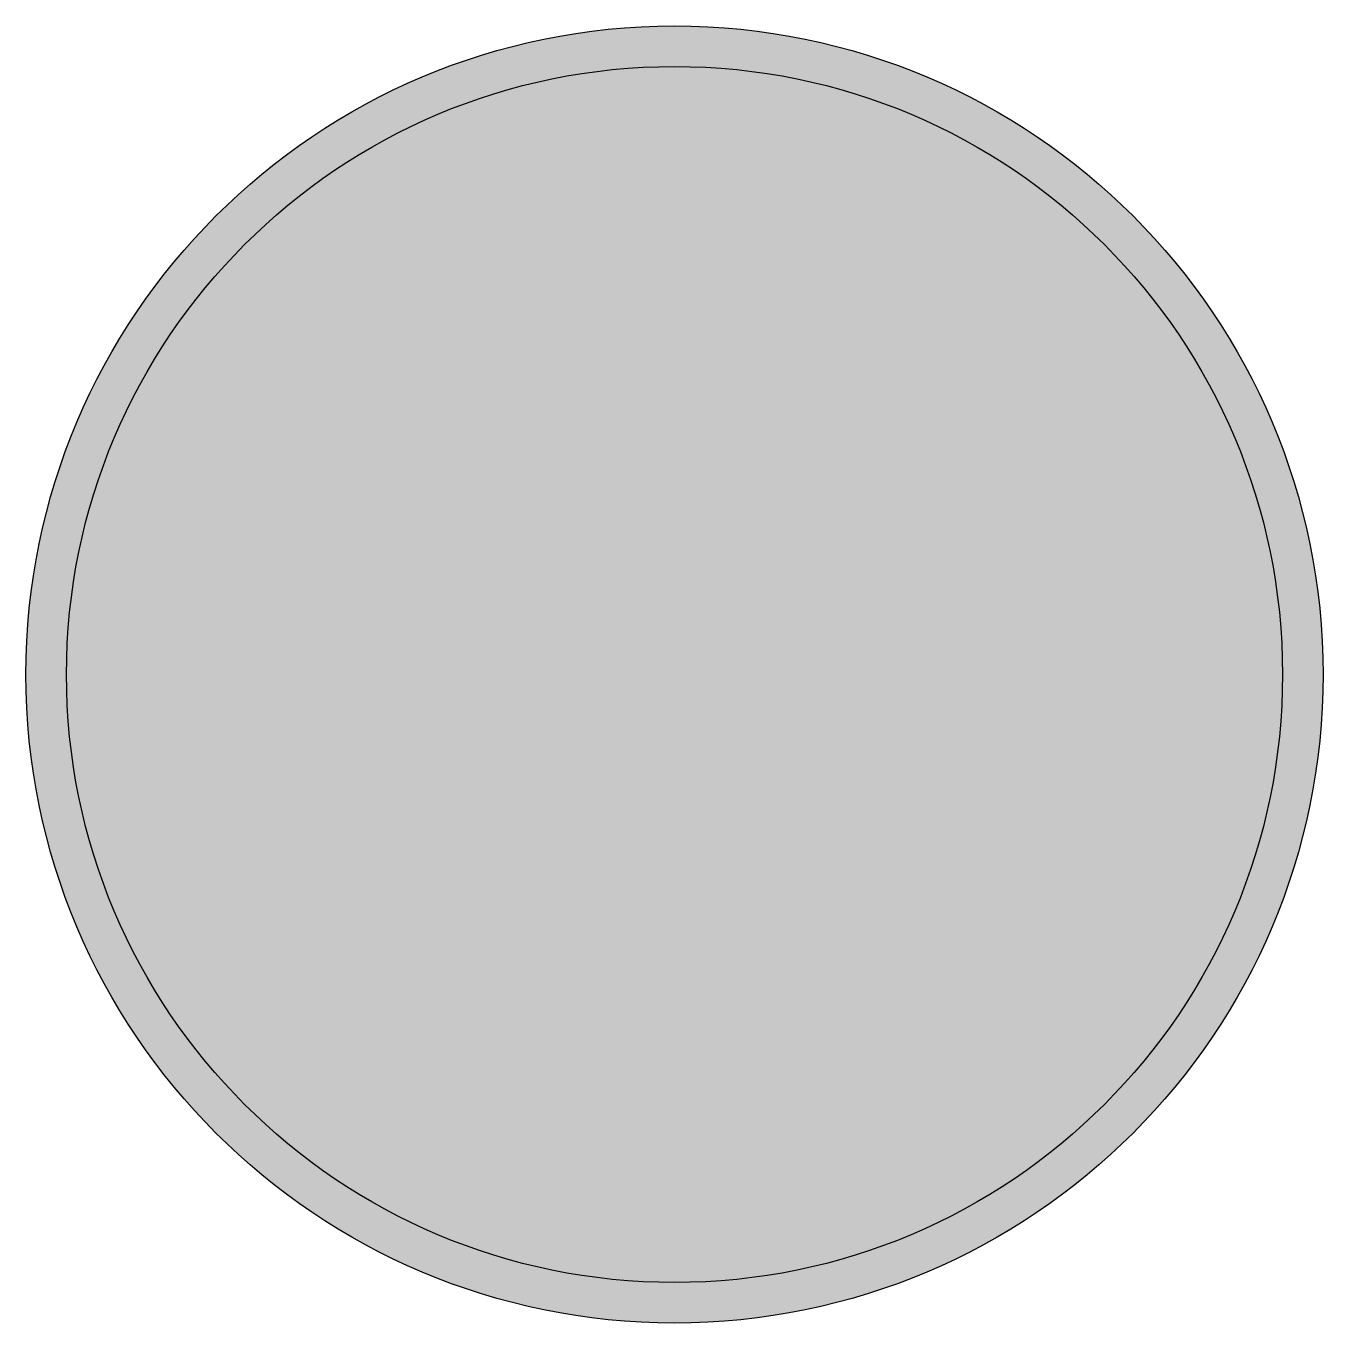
# Model space of a CAD drawing. Extents: x -0.8 to 0.8, y -0.8 to 0.8.
import ezdxf

# ---------------------------------------------------------------- set-up
doc = ezdxf.new("R2010")
doc.units = 0

msp = doc.modelspace()

# ---------------------------------------------------------------- hatches: boundary and pattern name
h = msp.add_hatch(color=256)
h.dxf.hatch_style = 1
h.paths.add_polyline_path([(0.8, 0, 1), (-0.8, 0, 1)])
h.paths.add_polyline_path([(0.75, 0, 1), (-0.75, 0, 1)], flags=16)
edge = h.paths.add_edge_path(flags=16)
edge.add_arc((0, 0), 0.75, 0, 360)

# ---------------------------------------------------------------- linework, layer by layer
for radius in [0.8, 0.75]:
    msp.add_circle((0, 0), radius)

doc.saveas('drawing.dxf')
